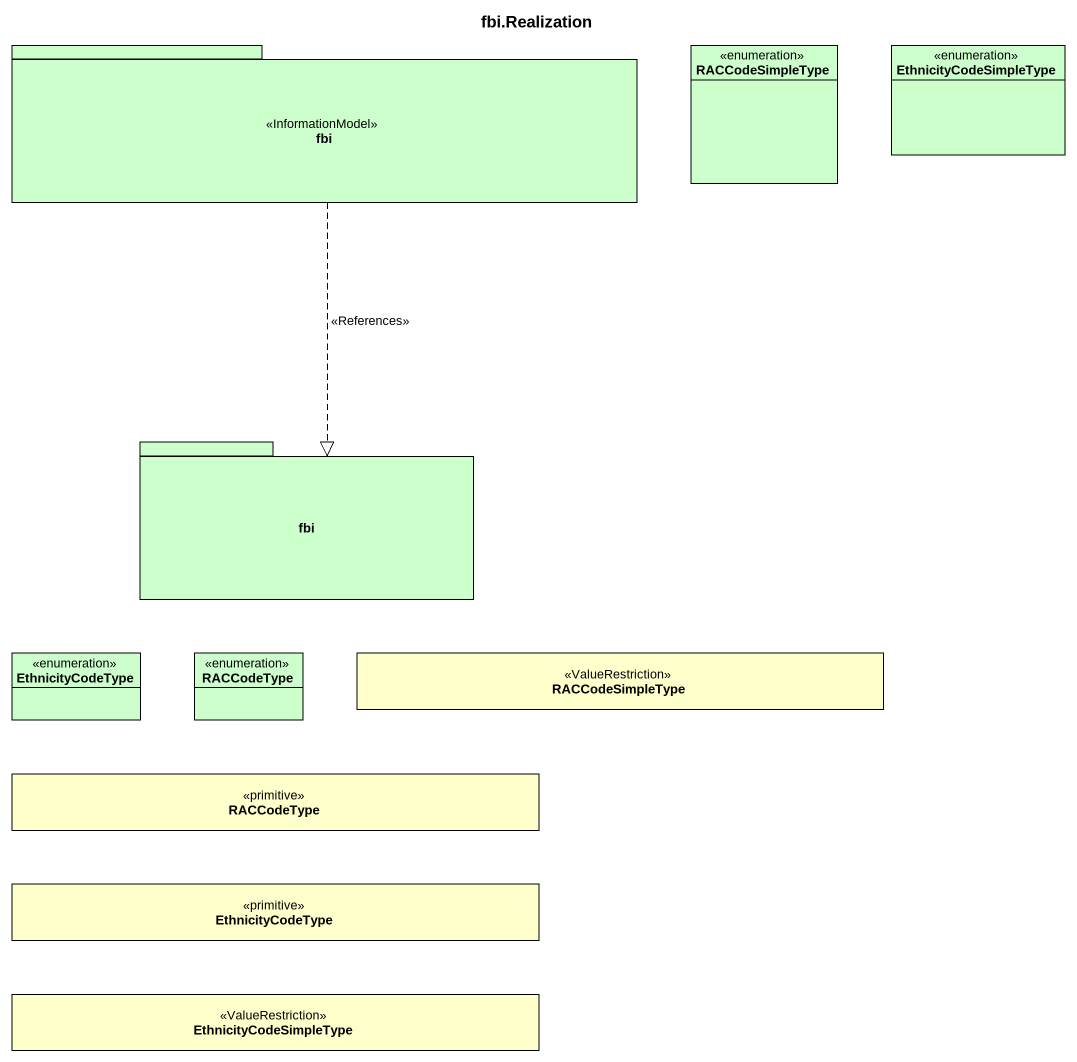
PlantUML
@startuml
title fbi.Realization
hide circle
hide empty members
package fbi <<InformationModel>> #CCFFCC {
}
enum RACCodeSimpleType #CCFFCC
enum EthnicityCodeSimpleType #CCFFCC
package "fbi" as fbi_2 #CCFFCC {
}
enum EthnicityCodeType #CCFFCC
enum RACCodeType #CCFFCC
class "RACCodeSimpleType" as RACCodeSimpleType_2 <<ValueRestriction>>
class "RACCodeType" as RACCodeType_2 <<primitive>>
class "EthnicityCodeType" as EthnicityCodeType_2 <<primitive>>
class "EthnicityCodeSimpleType" as EthnicityCodeSimpleType_2 <<ValueRestriction>>
fbi ..|> fbi_2 : <<References>>
@enduml
